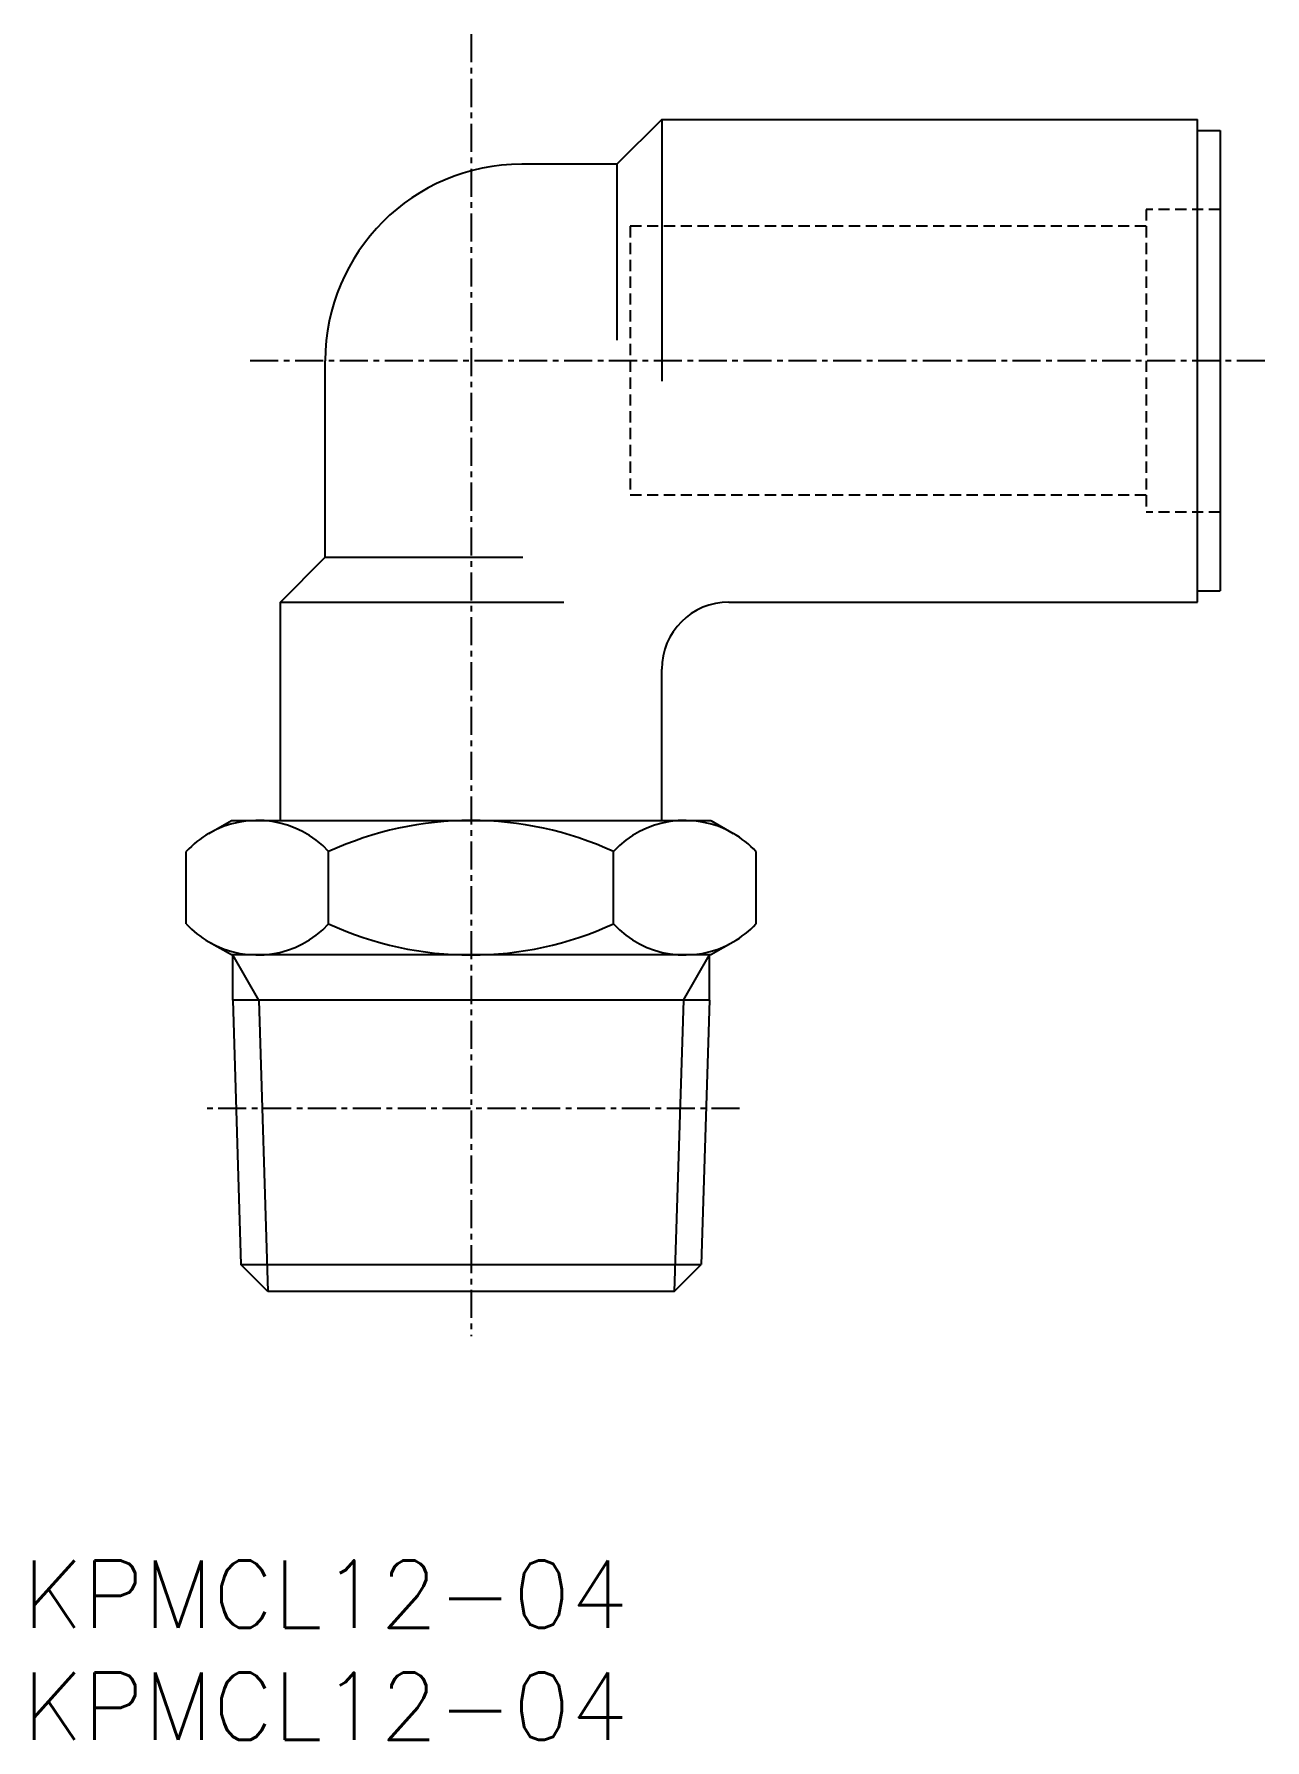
# Model space of a CAD drawing. Extents: x 0.5 to 55.4, y 0 to 76.1.
import ezdxf

# ---------------------------------------------------------------- set-up
doc = ezdxf.new("R2010")
doc.units = 0
doc.linetypes.add('CENTER', pattern=[2, 1.25, -0.25, 0.25, -0.25])
doc.linetypes.add('DASHED', pattern=[0.75, 0.5, -0.25])
doc.layers.get('0').update_dxf_attribs({"linetype": 'CONTINUOUS'})
doc.layers.add('CENTER', color=1, linetype='CENTER')
doc.styles.get("Standard").update_dxf_attribs({"font": 'txt.shx'})

# ---------------------------------------------------------------- blocks, each defined once
blk = doc.blocks.new('*U7')
at = {"color": 7, "linetype": 'CONTINUOUS'}
blk.add_text('KPMCL12-04', height=3, dxfattribs=at).set_placement((0, 0))
blk = doc.blocks.new('*U8')
at = {"color": 7, "linetype": 'CONTINUOUS'}
blk.add_text('KPMCL12-04', height=3, dxfattribs=at).set_placement((0, 5))

msp = doc.modelspace()

# ---------------------------------------------------------------- linework, layer by layer
at = {"color": 7, "linetype": 'CONTINUOUS'}
for p, q in [((28.5, 72.26), (26.5, 70.26)), ((28.5, 72.26), (52.4, 72.26)), ((28.5, 72.26), (28.5, 60.591)), ((52.4, 50.74), (52.4, 72.26)), ((52.4, 71.76), (53.4, 71.76)), ((53.4, 71.76), (53.4, 51.24)), ((26.5, 70.26), (22.26, 70.26)), ((26.5, 70.26), (26.5, 62.417)), ((13.5, 52.74), (13.5, 61.5)), ((11.5, 50.74), (13.5, 52.74)), ((13.5, 52.74), (22.313, 52.74)), ((52.4, 51.24), (53.4, 51.24)), ((11.5, 41), (11.5, 50.74)), ((11.5, 50.74), (24.139, 50.74)), ((31.5, 50.74), (52.4, 50.74)), ((28.5, 41), (28.5, 47.74)), ((8.312, 40.421), (9.315, 41)), ((9.315, 41), (30.685, 41)), ((30.685, 41), (31.688, 40.421)), ((7.298, 36.389), (7.298, 39.611)), ((13.649, 36.389), (13.649, 39.611)), ((26.351, 36.389), (26.351, 39.611)), ((32.702, 39.611), (32.702, 36.389)), ((9.315, 35), (8.312, 35.579)), ((30.685, 35), (9.315, 35)), ((9.372, 32.987), (9.372, 35)), ((30.628, 32.987), (30.628, 35)), ((31.688, 35.579), (30.685, 35)), ((30.628, 32.987), (9.372, 32.987)), ((9.372, 32.987), (9.74, 21.199)), ((30.628, 32.987), (30.26, 21.199)), ((10.939, 20), (9.74, 21.199)), ((9.74, 21.199), (30.26, 21.199)), ((29.06, 20), (30.26, 21.199)), ((29.06, 20), (10.939, 20))]:
    msp.add_line(p, q, dxfattribs=at)
at = {"color": 3, "linetype": 'DASHED'}
for p, q in [((53.4, 68.25), (50.1, 68.25)), ((50.1, 68.25), (50.1, 54.75)), ((50.1, 67.5), (27.1, 67.5)), ((27.1, 67.5), (27.1, 55.5)), ((50.1, 55.5), (27.1, 55.5)), ((53.4, 54.75), (50.1, 54.75))]:
    msp.add_line(p, q, dxfattribs=at)
at = {"color": 3, "linetype": 'CONTINUOUS'}
for p, q in [((10.534, 32.987), (9.372, 35)), ((29.466, 32.987), (30.628, 35)), ((10.534, 32.987), (10.939, 20)), ((29.466, 32.987), (29.06, 20))]:
    msp.add_line(p, q, dxfattribs=at)
at = {"color": 7, "linetype": 'CONTINUOUS'}
for centre, radius, start, end in [((22.26, 61.5), 8.76, 90, 180), ((31.5, 47.74), 3, 90, 180), ((10.474, 36.677), 4.323, 120, 137.26556), ((10.474, 36.677), 4.323, 42.73444, 120), ((20, 25.791), 15.209, 65.31796, 114.68204), ((29.526, 36.677), 4.323, 60, 137.26556), ((29.526, 36.677), 4.323, 42.73444, 60), ((10.474, 39.323), 4.323, 222.73444, 240), ((10.474, 39.323), 4.323, 240, 317.26556), ((20, 50.209), 15.209, 245.31796, 294.68204), ((29.526, 39.323), 4.323, 222.73444, 300), ((29.526, 39.323), 4.323, 300, 317.26556)]:
    msp.add_arc(centre, radius, start, end, dxfattribs=at)
at = {"layer": 'CENTER', "color": 1, "linetype": 'CENTER'}
for p, q in [((20, 76.063), (20, 18)), ((55.4, 61.5), (10.099, 61.5)), ((31.978, 28.16), (8.022, 28.16))]:
    msp.add_line(p, q, dxfattribs=at)

# ---------------------------------------------------------------- block references
at = {"color": 7, "linetype": 'CONTINUOUS'}
for name in ['*U8', '*U7']:
    msp.add_blockref(name, (0, 0), dxfattribs=at)

doc.saveas('drawing.dxf')
